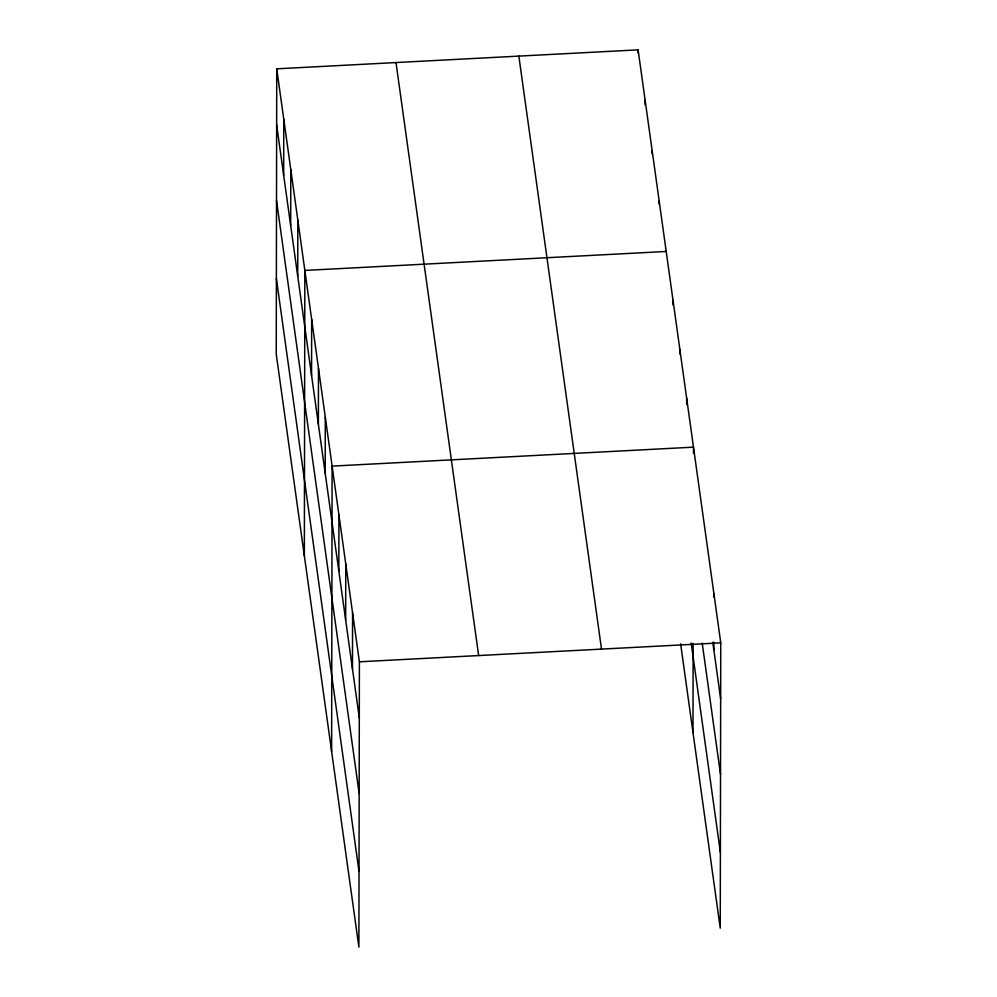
<?xml version="1.0" encoding="UTF-8"?>
<svg xmlns="http://www.w3.org/2000/svg" width="997" height="997" viewBox="0 0 997 997"><rect width="100%" height="100%" fill="white"/><g stroke="black" fill="none" stroke-linecap="round" stroke-linejoin="round"><path stroke-width="1.5" d="M276.742 68.818L276.244 354.147L358.895 947.15L359.394 661.809L276.742 68.818L638.105 49.85L720.756 642.853L720.258 928.182L680.627 643.825M283.671 175.248L283.759 119.216M290.688 225.646L290.788 169.627M297.717 276.057L297.816 220.025M304.347 555.765L304.845 270.436L666.208 251.468M311.562 375.383L311.662 319.352M318.379 424.298L318.479 368.279M325.196 473.226L325.296 417.195M331.615 751.464L332.113 466.122L693.488 447.155L693.476 453.386M338.843 571.069L338.93 515.038M345.66 619.997L345.76 563.966M352.477 668.912L352.577 612.893M638.105 52.966L638.105 49.85M645.121 104.922L645.134 100.261M652.15 153.775L652.163 150.659M659.179 204.173L659.179 201.07M673.025 305.057L673.025 300.396M679.842 353.985L679.842 349.311M686.659 404.458L686.659 398.239M692.99 732.496L693.139 643.327M713.84 649.957L713.852 642.168M713.939 597.041L713.939 593.925M359.394 661.809L720.756 642.853M712.78 642.305L720.657 698.872M702.2 643.065L720.532 774.544M691.195 643.065L720.395 852.51M518.851 56.106L601.503 649.109M395.996 62.549L478.647 655.552M276.643 124.837L359.294 717.84M276.505 200.509L359.157 793.512M276.368 278.475L359.02 871.478"/></g></svg>
